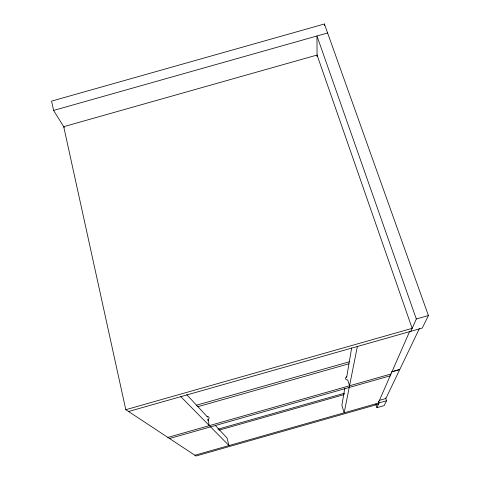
<?xml version="1.0" encoding="UTF-8"?>
<svg xmlns="http://www.w3.org/2000/svg" width="480" height="480" viewBox="0 0 480 480"><rect width="100%" height="100%" fill="white"/><g stroke="black" fill="none" stroke-linecap="round" stroke-linejoin="round"><path stroke-width="0.72" d="M324.396 25.494L324.408 24L51.588 101.112L53.604 110.436L64.266 127.566M344.754 388.428L341.868 405.36L344.16 412.806L357.372 346.494M346.644 377.382L351.666 347.928M378.204 403.128L409.542 331.674M385.572 397.926L386.502 400.77L384.114 405.618L376.932 407.664L379.056 402.882L378.594 401.46M410.844 331.302L416.322 318.972L316.968 35.988L317.064 56.646M419.376 328.596L399.816 369.414L392.196 371.58M324.408 24L428.412 315.54L422.256 328.062L128.538 411.504M416.322 318.972L428.412 315.54M125.802 409.698L412.158 328.356L317.058 55.038L63.714 126.678L125.802 409.698L196.032 456L378.51 404.112M196.23 405.288L349.56 361.722M197.832 406.71L348.84 363.798M391.41 371.988L399.714 369.63L385.878 398.502L379.104 400.428M167.856 437.424L390.978 374.004M169.536 438.528L390.186 375.816M217.974 429.198L344.598 393.204M219.054 430.158L344.118 394.602M194.898 455.25L386.502 400.77M53.604 110.436L327.612 32.976M180.81 396.654L228.984 445.56L227.04 438.006L215.304 425.388M207.06 416.52A1.632 1.584 -56.4 0 1 208.998 417.636A1.632 1.584 -56.4 0 1 207.84 419.634L208.662 420.504M186.732 394.656L207.648 417.156M375.786 404.094L376.932 407.664M349.548 385.776L347.7 379.884A1.632 1.584 25 0 1 345.666 378.792A1.632 1.584 25 0 1 346.734 376.824M207.84 419.634L209.352 425.628"/></g></svg>
